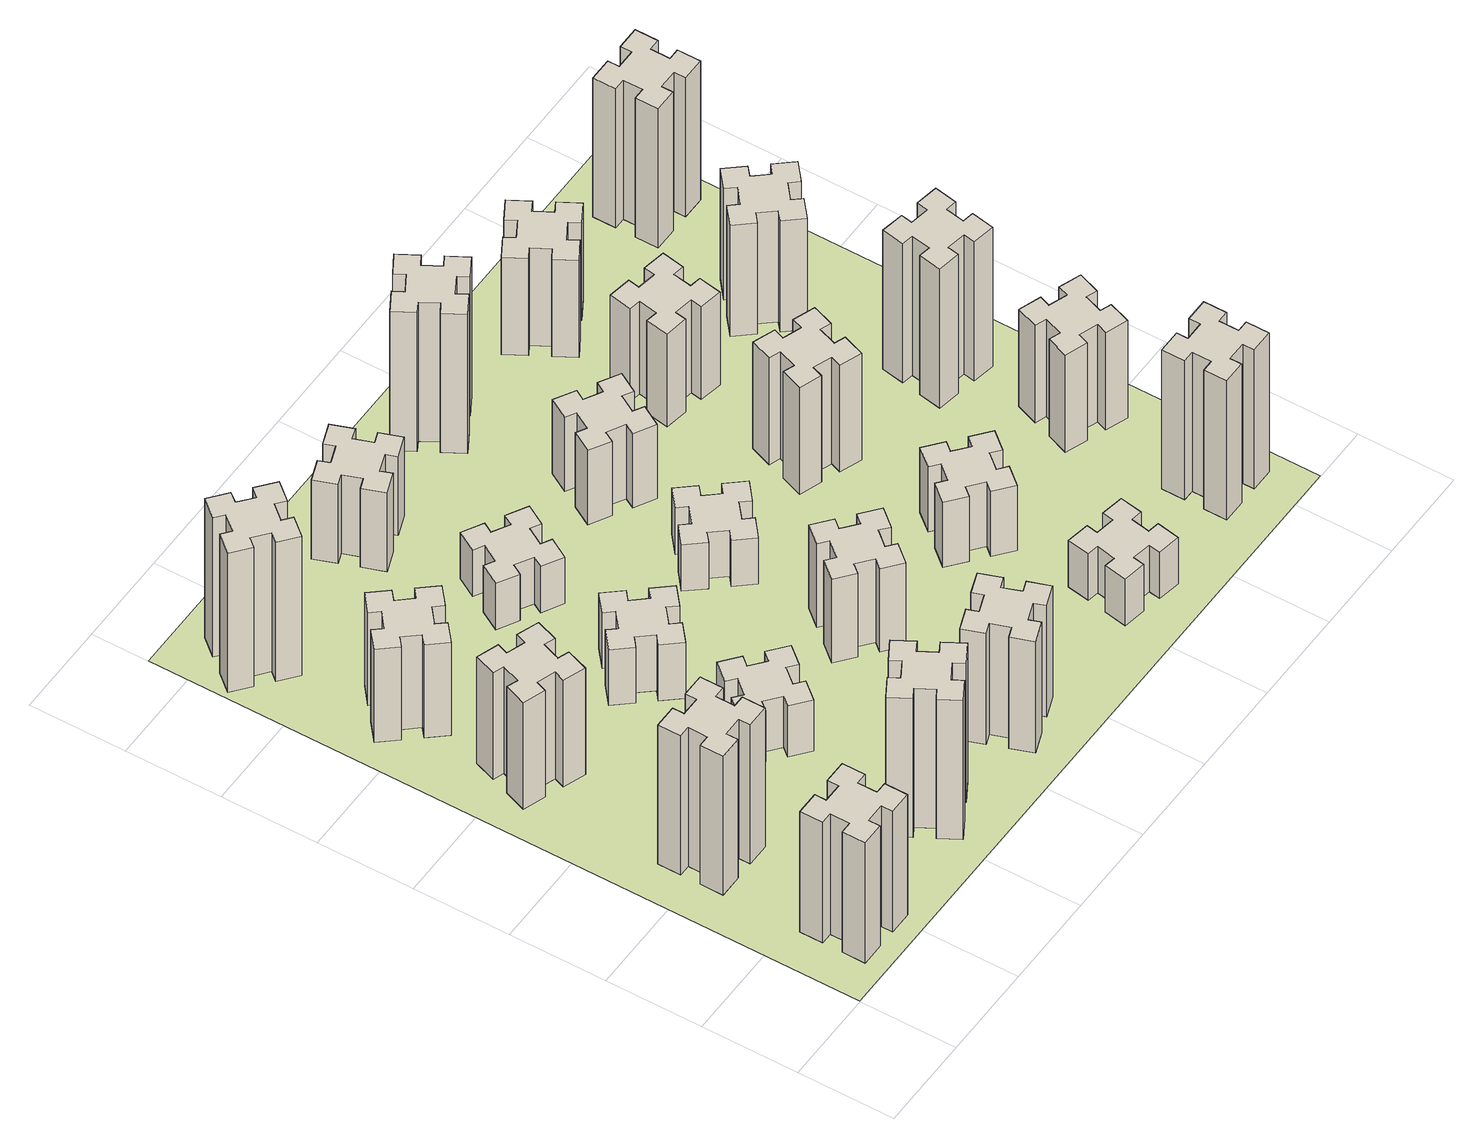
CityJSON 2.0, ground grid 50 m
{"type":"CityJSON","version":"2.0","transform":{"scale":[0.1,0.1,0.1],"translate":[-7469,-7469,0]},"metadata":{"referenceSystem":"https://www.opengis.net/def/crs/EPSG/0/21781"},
"CityObjects":{
"building1":{"type":"Building","attributes":{"class":"1000","function":"1000","usage":"1000","yearOfConstruction":2016,"roofType":"1000","measuredHeight":78,"storeysAboveGround":30,"storeysBelowGround":0},"geometry":[{"type":"Solid","lod":"1","boundaries":[[[[0,1,2,3,4,5,6,7,8,9,10,11,12,13,14,15,16,17,18,19]],[[17,16,20,21]],[[16,15,22,20]],[[15,14,23,22]],[[14,13,24,23]],[[13,12,25,24]],[[12,11,26,25]],[[11,10,27,26]],[[10,9,28,27]],[[9,8,29,28]],[[8,7,30,29]],[[7,6,31,30]],[[6,5,32,31]],[[5,4,33,32]],[[4,3,34,33]],[[3,2,35,34]],[[2,1,36,35]],[[1,0,37,36]],[[0,19,38,37]],[[19,18,39,38]],[[18,17,21,39]],[[24,25,26,27,28,29,30,31,32,33,34,35,36,37,38,39,21,20,22,23]]]]}]},
"building2":{"type":"Building","attributes":{"class":"1000","function":"1000","usage":"1000","yearOfConstruction":2016,"roofType":"1000","measuredHeight":90,"storeysAboveGround":30,"storeysBelowGround":0},"geometry":[{"type":"Solid","lod":"1","boundaries":[[[[40,41,42,43,44,45,46,47,48,49,50,51,52,53,54,55,56,57,58,59]],[[57,56,60,61]],[[56,55,62,60]],[[55,54,63,62]],[[54,53,64,63]],[[53,52,65,64]],[[52,51,66,65]],[[51,50,67,66]],[[50,49,68,67]],[[49,48,69,68]],[[48,47,70,69]],[[47,46,71,70]],[[46,45,72,71]],[[45,44,73,72]],[[44,43,74,73]],[[43,42,75,74]],[[42,41,76,75]],[[41,40,77,76]],[[40,59,78,77]],[[59,58,79,78]],[[58,57,61,79]],[[64,65,66,67,68,69,70,71,72,73,74,75,76,77,78,79,61,60,62,63]]]]}]},
"building3":{"type":"Building","attributes":{"class":"1000","function":"1000","usage":"1000","yearOfConstruction":2016,"roofType":"1000","measuredHeight":69,"storeysAboveGround":30,"storeysBelowGround":0},"geometry":[{"type":"Solid","lod":"1","boundaries":[[[[80,81,82,83,84,85,86,87,88,89,90,91,92,93,94,95,96,97,98,99]],[[97,96,100,101]],[[96,95,102,100]],[[95,94,103,102]],[[94,93,104,103]],[[93,92,105,104]],[[92,91,106,105]],[[91,90,107,106]],[[90,89,108,107]],[[89,88,109,108]],[[88,87,110,109]],[[87,86,111,110]],[[86,85,112,111]],[[85,84,113,112]],[[84,83,114,113]],[[83,82,115,114]],[[82,81,116,115]],[[81,80,117,116]],[[80,99,118,117]],[[99,98,119,118]],[[98,97,101,119]],[[104,105,106,107,108,109,110,111,112,113,114,115,116,117,118,119,101,100,102,103]]]]}]},
"building4":{"type":"Building","attributes":{"class":"1000","function":"1000","usage":"1000","yearOfConstruction":2016,"roofType":"1000","measuredHeight":60,"storeysAboveGround":30,"storeysBelowGround":0},"geometry":[{"type":"Solid","lod":"1","boundaries":[[[[120,121,122,123,124,125,126,127,128,129,130,131,132,133,134,135,136,137,138,139]],[[137,136,140,141]],[[136,135,142,140]],[[135,134,143,142]],[[134,133,144,143]],[[133,132,145,144]],[[132,131,146,145]],[[131,130,147,146]],[[130,129,148,147]],[[129,128,149,148]],[[128,127,150,149]],[[127,126,151,150]],[[126,125,152,151]],[[125,124,153,152]],[[124,123,154,153]],[[123,122,155,154]],[[122,121,156,155]],[[121,120,157,156]],[[120,139,158,157]],[[139,138,159,158]],[[138,137,141,159]],[[144,145,146,147,148,149,150,151,152,153,154,155,156,157,158,159,141,140,142,143]]]]}]},
"building5":{"type":"Building","attributes":{"class":"1000","function":"1000","usage":"1000","yearOfConstruction":2016,"roofType":"1000","measuredHeight":90,"storeysAboveGround":30,"storeysBelowGround":0},"geometry":[{"type":"Solid","lod":"1","boundaries":[[[[160,161,162,163,164,165,166,167,168,169,170,171,172,173,174,175,176,177,178,179]],[[177,176,180,181]],[[176,175,182,180]],[[175,174,183,182]],[[174,173,184,183]],[[173,172,185,184]],[[172,171,186,185]],[[171,170,187,186]],[[170,169,188,187]],[[169,168,189,188]],[[168,167,190,189]],[[167,166,191,190]],[[166,165,192,191]],[[165,164,193,192]],[[164,163,194,193]],[[163,162,195,194]],[[162,161,196,195]],[[161,160,197,196]],[[160,179,198,197]],[[179,178,199,198]],[[178,177,181,199]],[[184,185,186,187,188,189,190,191,192,193,194,195,196,197,198,199,181,180,182,183]]]]}]},
"building6":{"type":"Building","attributes":{"class":"1000","function":"1000","usage":"1000","yearOfConstruction":2016,"roofType":"1000","measuredHeight":90,"storeysAboveGround":30,"storeysBelowGround":0},"geometry":[{"type":"Solid","lod":"1","boundaries":[[[[200,201,202,203,204,205,206,207,208,209,210,211,212,213,214,215,216,217,218,219]],[[217,216,220,221]],[[216,215,222,220]],[[215,214,223,222]],[[214,213,224,223]],[[213,212,225,224]],[[212,211,226,225]],[[211,210,227,226]],[[210,209,228,227]],[[209,208,229,228]],[[208,207,230,229]],[[207,206,231,230]],[[206,205,232,231]],[[205,204,233,232]],[[204,203,234,233]],[[203,202,235,234]],[[202,201,236,235]],[[201,200,237,236]],[[200,219,238,237]],[[219,218,239,238]],[[218,217,221,239]],[[224,225,226,227,228,229,230,231,232,233,234,235,236,237,238,239,221,220,222,223]]]]}]},
"building7":{"type":"Building","attributes":{"class":"1000","function":"1000","usage":"1000","yearOfConstruction":2016,"roofType":"1000","measuredHeight":33,"storeysAboveGround":30,"storeysBelowGround":0},"geometry":[{"type":"Solid","lod":"1","boundaries":[[[[240,241,242,243,244,245,246,247,248,249,250,251,252,253,254,255,256,257,258,259]],[[257,256,260,261]],[[256,255,262,260]],[[255,254,263,262]],[[254,253,264,263]],[[253,252,265,264]],[[252,251,266,265]],[[251,250,267,266]],[[250,249,268,267]],[[249,248,269,268]],[[248,247,270,269]],[[247,246,271,270]],[[246,245,272,271]],[[245,244,273,272]],[[244,243,274,273]],[[243,242,275,274]],[[242,241,276,275]],[[241,240,277,276]],[[240,259,278,277]],[[259,258,279,278]],[[258,257,261,279]],[[264,265,266,267,268,269,270,271,272,273,274,275,276,277,278,279,261,260,262,263]]]]}]},
"building8":{"type":"Building","attributes":{"class":"1000","function":"1000","usage":"1000","yearOfConstruction":2016,"roofType":"1000","measuredHeight":36,"storeysAboveGround":30,"storeysBelowGround":0},"geometry":[{"type":"Solid","lod":"1","boundaries":[[[[280,281,282,283,284,285,286,287,288,289,290,291,292,293,294,295,296,297,298,299]],[[297,296,300,301]],[[296,295,302,300]],[[295,294,303,302]],[[294,293,304,303]],[[293,292,305,304]],[[292,291,306,305]],[[291,290,307,306]],[[290,289,308,307]],[[289,288,309,308]],[[288,287,310,309]],[[287,286,311,310]],[[286,285,312,311]],[[285,284,313,312]],[[284,283,314,313]],[[283,282,315,314]],[[282,281,316,315]],[[281,280,317,316]],[[280,299,318,317]],[[299,298,319,318]],[[298,297,301,319]],[[304,305,306,307,308,309,310,311,312,313,314,315,316,317,318,319,301,300,302,303]]]]}]},
"building9":{"type":"Building","attributes":{"class":"1000","function":"1000","usage":"1000","yearOfConstruction":2016,"roofType":"1000","measuredHeight":72,"storeysAboveGround":30,"storeysBelowGround":0},"geometry":[{"type":"Solid","lod":"1","boundaries":[[[[320,321,322,323,324,325,326,327,328,329,330,331,332,333,334,335,336,337,338,339]],[[337,336,340,341]],[[336,335,342,340]],[[335,334,343,342]],[[334,333,344,343]],[[333,332,345,344]],[[332,331,346,345]],[[331,330,347,346]],[[330,329,348,347]],[[329,328,349,348]],[[328,327,350,349]],[[327,326,351,350]],[[326,325,352,351]],[[325,324,353,352]],[[324,323,354,353]],[[323,322,355,354]],[[322,321,356,355]],[[321,320,357,356]],[[320,339,358,357]],[[339,338,359,358]],[[338,337,341,359]],[[344,345,346,347,348,349,350,351,352,353,354,355,356,357,358,359,341,340,342,343]]]]}]},
"building10":{"type":"Building","attributes":{"class":"1000","function":"1000","usage":"1000","yearOfConstruction":2016,"roofType":"1000","measuredHeight":30,"storeysAboveGround":30,"storeysBelowGround":0},"geometry":[{"type":"Solid","lod":"1","boundaries":[[[[360,361,362,363,364,365,366,367,368,369,370,371,372,373,374,375,376,377,378,379]],[[377,376,380,381]],[[376,375,382,380]],[[375,374,383,382]],[[374,373,384,383]],[[373,372,385,384]],[[372,371,386,385]],[[371,370,387,386]],[[370,369,388,387]],[[369,368,389,388]],[[368,367,390,389]],[[367,366,391,390]],[[366,365,392,391]],[[365,364,393,392]],[[364,363,394,393]],[[363,362,395,394]],[[362,361,396,395]],[[361,360,397,396]],[[360,379,398,397]],[[379,378,399,398]],[[378,377,381,399]],[[384,385,386,387,388,389,390,391,392,393,394,395,396,397,398,399,381,380,382,383]]]]}]},
"building11":{"type":"Building","attributes":{"class":"1000","function":"1000","usage":"1000","yearOfConstruction":2016,"roofType":"1000","measuredHeight":51,"storeysAboveGround":30,"storeysBelowGround":0},"geometry":[{"type":"Solid","lod":"1","boundaries":[[[[400,401,402,403,404,405,406,407,408,409,410,411,412,413,414,415,416,417,418,419]],[[417,416,420,421]],[[416,415,422,420]],[[415,414,423,422]],[[414,413,424,423]],[[413,412,425,424]],[[412,411,426,425]],[[411,410,427,426]],[[410,409,428,427]],[[409,408,429,428]],[[408,407,430,429]],[[407,406,431,430]],[[406,405,432,431]],[[405,404,433,432]],[[404,403,434,433]],[[403,402,435,434]],[[402,401,436,435]],[[401,400,437,436]],[[400,419,438,437]],[[419,418,439,438]],[[418,417,421,439]],[[424,425,426,427,428,429,430,431,432,433,434,435,436,437,438,439,421,420,422,423]]]]}]},
"building12":{"type":"Building","attributes":{"class":"1000","function":"1000","usage":"1000","yearOfConstruction":2016,"roofType":"1000","measuredHeight":54,"storeysAboveGround":30,"storeysBelowGround":0},"geometry":[{"type":"Solid","lod":"1","boundaries":[[[[440,441,442,443,444,445,446,447,448,449,450,451,452,453,454,455,456,457,458,459]],[[457,456,460,461]],[[456,455,462,460]],[[455,454,463,462]],[[454,453,464,463]],[[453,452,465,464]],[[452,451,466,465]],[[451,450,467,466]],[[450,449,468,467]],[[449,448,469,468]],[[448,447,470,469]],[[447,446,471,470]],[[446,445,472,471]],[[445,444,473,472]],[[444,443,474,473]],[[443,442,475,474]],[[442,441,476,475]],[[441,440,477,476]],[[440,459,478,477]],[[459,458,479,478]],[[458,457,461,479]],[[464,465,466,467,468,469,470,471,472,473,474,475,476,477,478,479,461,460,462,463]]]]}]},
"building13":{"type":"Building","attributes":{"class":"1000","function":"1000","usage":"1000","yearOfConstruction":2016,"roofType":"1000","measuredHeight":30,"storeysAboveGround":30,"storeysBelowGround":0},"geometry":[{"type":"Solid","lod":"1","boundaries":[[[[480,481,482,483,484,485,486,487,488,489,490,491,492,493,494,495,496,497,498,499]],[[497,496,500,501]],[[496,495,502,500]],[[495,494,503,502]],[[494,493,504,503]],[[493,492,505,504]],[[492,491,506,505]],[[491,490,507,506]],[[490,489,508,507]],[[489,488,509,508]],[[488,487,510,509]],[[487,486,511,510]],[[486,485,512,511]],[[485,484,513,512]],[[484,483,514,513]],[[483,482,515,514]],[[482,481,516,515]],[[481,480,517,516]],[[480,499,518,517]],[[499,498,519,518]],[[498,497,501,519]],[[504,505,506,507,508,509,510,511,512,513,514,515,516,517,518,519,501,500,502,503]]]]}]},
"building14":{"type":"Building","attributes":{"class":"1000","function":"1000","usage":"1000","yearOfConstruction":2016,"roofType":"1000","measuredHeight":48,"storeysAboveGround":30,"storeysBelowGround":0},"geometry":[{"type":"Solid","lod":"1","boundaries":[[[[520,521,522,523,524,525,526,527,528,529,530,531,532,533,534,535,536,537,538,539]],[[537,536,540,541]],[[536,535,542,540]],[[535,534,543,542]],[[534,533,544,543]],[[533,532,545,544]],[[532,531,546,545]],[[531,530,547,546]],[[530,529,548,547]],[[529,528,549,548]],[[528,527,550,549]],[[527,526,551,550]],[[526,525,552,551]],[[525,524,553,552]],[[524,523,554,553]],[[523,522,555,554]],[[522,521,556,555]],[[521,520,557,556]],[[520,539,558,557]],[[539,538,559,558]],[[538,537,541,559]],[[544,545,546,547,548,549,550,551,552,553,554,555,556,557,558,559,541,540,542,543]]]]}]},
"building15":{"type":"Building","attributes":{"class":"1000","function":"1000","usage":"1000","yearOfConstruction":2016,"roofType":"1000","measuredHeight":30,"storeysAboveGround":30,"storeysBelowGround":0},"geometry":[{"type":"Solid","lod":"1","boundaries":[[[[560,561,562,563,564,565,566,567,568,569,570,571,572,573,574,575,576,577,578,579]],[[577,576,580,581]],[[576,575,582,580]],[[575,574,583,582]],[[574,573,584,583]],[[573,572,585,584]],[[572,571,586,585]],[[571,570,587,586]],[[570,569,588,587]],[[569,568,589,588]],[[568,567,590,589]],[[567,566,591,590]],[[566,565,592,591]],[[565,564,593,592]],[[564,563,594,593]],[[563,562,595,594]],[[562,561,596,595]],[[561,560,597,596]],[[560,579,598,597]],[[579,578,599,598]],[[578,577,581,599]],[[584,585,586,587,588,589,590,591,592,593,594,595,596,597,598,599,581,580,582,583]]]]}]},
"building16":{"type":"Building","attributes":{"class":"1000","function":"1000","usage":"1000","yearOfConstruction":2016,"roofType":"1000","measuredHeight":90,"storeysAboveGround":30,"storeysBelowGround":0},"geometry":[{"type":"Solid","lod":"1","boundaries":[[[[600,601,602,603,604,605,606,607,608,609,610,611,612,613,614,615,616,617,618,619]],[[617,616,620,621]],[[616,615,622,620]],[[615,614,623,622]],[[614,613,624,623]],[[613,612,625,624]],[[612,611,626,625]],[[611,610,627,626]],[[610,609,628,627]],[[609,608,629,628]],[[608,607,630,629]],[[607,606,631,630]],[[606,605,632,631]],[[605,604,633,632]],[[604,603,634,633]],[[603,602,635,634]],[[602,601,636,635]],[[601,600,637,636]],[[600,619,638,637]],[[619,618,639,638]],[[618,617,621,639]],[[624,625,626,627,628,629,630,631,632,633,634,635,636,637,638,639,621,620,622,623]]]]}]},
"building17":{"type":"Building","attributes":{"class":"1000","function":"1000","usage":"1000","yearOfConstruction":2016,"roofType":"1000","measuredHeight":42,"storeysAboveGround":30,"storeysBelowGround":0},"geometry":[{"type":"Solid","lod":"1","boundaries":[[[[640,641,642,643,644,645,646,647,648,649,650,651,652,653,654,655,656,657,658,659]],[[657,656,660,661]],[[656,655,662,660]],[[655,654,663,662]],[[654,653,664,663]],[[653,652,665,664]],[[652,651,666,665]],[[651,650,667,666]],[[650,649,668,667]],[[649,648,669,668]],[[648,647,670,669]],[[647,646,671,670]],[[646,645,672,671]],[[645,644,673,672]],[[644,643,674,673]],[[643,642,675,674]],[[642,641,676,675]],[[641,640,677,676]],[[640,659,678,677]],[[659,658,679,678]],[[658,657,661,679]],[[664,665,666,667,668,669,670,671,672,673,674,675,676,677,678,679,661,660,662,663]]]]}]},
"building18":{"type":"Building","attributes":{"class":"1000","function":"1000","usage":"1000","yearOfConstruction":2016,"roofType":"1000","measuredHeight":69,"storeysAboveGround":30,"storeysBelowGround":0},"geometry":[{"type":"Solid","lod":"1","boundaries":[[[[680,681,682,683,684,685,686,687,688,689,690,691,692,693,694,695,696,697,698,699]],[[697,696,700,701]],[[696,695,702,700]],[[695,694,703,702]],[[694,693,704,703]],[[693,692,705,704]],[[692,691,706,705]],[[691,690,707,706]],[[690,689,708,707]],[[689,688,709,708]],[[688,687,710,709]],[[687,686,711,710]],[[686,685,712,711]],[[685,684,713,712]],[[684,683,714,713]],[[683,682,715,714]],[[682,681,716,715]],[[681,680,717,716]],[[680,699,718,717]],[[699,698,719,718]],[[698,697,701,719]],[[704,705,706,707,708,709,710,711,712,713,714,715,716,717,718,719,701,700,702,703]]]]}]},
"building19":{"type":"Building","attributes":{"class":"1000","function":"1000","usage":"1000","yearOfConstruction":2016,"roofType":"1000","measuredHeight":60,"storeysAboveGround":30,"storeysBelowGround":0},"geometry":[{"type":"Solid","lod":"1","boundaries":[[[[720,721,722,723,724,725,726,727,728,729,730,731,732,733,734,735,736,737,738,739]],[[737,736,740,741]],[[736,735,742,740]],[[735,734,743,742]],[[734,733,744,743]],[[733,732,745,744]],[[732,731,746,745]],[[731,730,747,746]],[[730,729,748,747]],[[729,728,749,748]],[[728,727,750,749]],[[727,726,751,750]],[[726,725,752,751]],[[725,724,753,752]],[[724,723,754,753]],[[723,722,755,754]],[[722,721,756,755]],[[721,720,757,756]],[[720,739,758,757]],[[739,738,759,758]],[[738,737,741,759]],[[744,745,746,747,748,749,750,751,752,753,754,755,756,757,758,759,741,740,742,743]]]]}]},
"building20":{"type":"Building","attributes":{"class":"1000","function":"1000","usage":"1000","yearOfConstruction":2016,"roofType":"1000","measuredHeight":90,"storeysAboveGround":30,"storeysBelowGround":0},"geometry":[{"type":"Solid","lod":"1","boundaries":[[[[760,761,762,763,764,765,766,767,768,769,770,771,772,773,774,775,776,777,778,779]],[[777,776,780,781]],[[776,775,782,780]],[[775,774,783,782]],[[774,773,784,783]],[[773,772,785,784]],[[772,771,786,785]],[[771,770,787,786]],[[770,769,788,787]],[[769,768,789,788]],[[768,767,790,789]],[[767,766,791,790]],[[766,765,792,791]],[[765,764,793,792]],[[764,763,794,793]],[[763,762,795,794]],[[762,761,796,795]],[[761,760,797,796]],[[760,779,798,797]],[[779,778,799,798]],[[778,777,781,799]],[[784,785,786,787,788,789,790,791,792,793,794,795,796,797,798,799,781,780,782,783]]]]}]},
"building21":{"type":"Building","attributes":{"class":"1000","function":"1000","usage":"1000","yearOfConstruction":2016,"roofType":"1000","measuredHeight":63,"storeysAboveGround":30,"storeysBelowGround":0},"geometry":[{"type":"Solid","lod":"1","boundaries":[[[[800,801,802,803,804,805,806,807,808,809,810,811,812,813,814,815,816,817,818,819]],[[817,816,820,821]],[[816,815,822,820]],[[815,814,823,822]],[[814,813,824,823]],[[813,812,825,824]],[[812,811,826,825]],[[811,810,827,826]],[[810,809,828,827]],[[809,808,829,828]],[[808,807,830,829]],[[807,806,831,830]],[[806,805,832,831]],[[805,804,833,832]],[[804,803,834,833]],[[803,802,835,834]],[[802,801,836,835]],[[801,800,837,836]],[[800,819,838,837]],[[819,818,839,838]],[[818,817,821,839]],[[824,825,826,827,828,829,830,831,832,833,834,835,836,837,838,839,821,820,822,823]]]]}]},
"building22":{"type":"Building","attributes":{"class":"1000","function":"1000","usage":"1000","yearOfConstruction":2016,"roofType":"1000","measuredHeight":63,"storeysAboveGround":30,"storeysBelowGround":0},"geometry":[{"type":"Solid","lod":"1","boundaries":[[[[840,841,842,843,844,845,846,847,848,849,850,851,852,853,854,855,856,857,858,859]],[[857,856,860,861]],[[856,855,862,860]],[[855,854,863,862]],[[854,853,864,863]],[[853,852,865,864]],[[852,851,866,865]],[[851,850,867,866]],[[850,849,868,867]],[[849,848,869,868]],[[848,847,870,869]],[[847,846,871,870]],[[846,845,872,871]],[[845,844,873,872]],[[844,843,874,873]],[[843,842,875,874]],[[842,841,876,875]],[[841,840,877,876]],[[840,859,878,877]],[[859,858,879,878]],[[858,857,861,879]],[[864,865,866,867,868,869,870,871,872,873,874,875,876,877,878,879,861,860,862,863]]]]}]},
"building23":{"type":"Building","attributes":{"class":"1000","function":"1000","usage":"1000","yearOfConstruction":2016,"roofType":"1000","measuredHeight":90,"storeysAboveGround":30,"storeysBelowGround":0},"geometry":[{"type":"Solid","lod":"1","boundaries":[[[[880,881,882,883,884,885,886,887,888,889,890,891,892,893,894,895,896,897,898,899]],[[897,896,900,901]],[[896,895,902,900]],[[895,894,903,902]],[[894,893,904,903]],[[893,892,905,904]],[[892,891,906,905]],[[891,890,907,906]],[[890,889,908,907]],[[889,888,909,908]],[[888,887,910,909]],[[887,886,911,910]],[[886,885,912,911]],[[885,884,913,912]],[[884,883,914,913]],[[883,882,915,914]],[[882,881,916,915]],[[881,880,917,916]],[[880,899,918,917]],[[899,898,919,918]],[[898,897,901,919]],[[904,905,906,907,908,909,910,911,912,913,914,915,916,917,918,919,901,900,902,903]]]]}]},
"building24":{"type":"Building","attributes":{"class":"1000","function":"1000","usage":"1000","yearOfConstruction":2016,"roofType":"1000","measuredHeight":72,"storeysAboveGround":30,"storeysBelowGround":0},"geometry":[{"type":"Solid","lod":"1","boundaries":[[[[920,921,922,923,924,925,926,927,928,929,930,931,932,933,934,935,936,937,938,939]],[[937,936,940,941]],[[936,935,942,940]],[[935,934,943,942]],[[934,933,944,943]],[[933,932,945,944]],[[932,931,946,945]],[[931,930,947,946]],[[930,929,948,947]],[[929,928,949,948]],[[928,927,950,949]],[[927,926,951,950]],[[926,925,952,951]],[[925,924,953,952]],[[924,923,954,953]],[[923,922,955,954]],[[922,921,956,955]],[[921,920,957,956]],[[920,939,958,957]],[[939,938,959,958]],[[938,937,941,959]],[[944,945,946,947,948,949,950,951,952,953,954,955,956,957,958,959,941,940,942,943]]]]}]},
"building25":{"type":"Building","attributes":{"class":"1000","function":"1000","usage":"1000","yearOfConstruction":2016,"roofType":"1000","measuredHeight":90,"storeysAboveGround":30,"storeysBelowGround":0},"geometry":[{"type":"Solid","lod":"1","boundaries":[[[[960,961,962,963,964,965,966,967,968,969,970,971,972,973,974,975,976,977,978,979]],[[977,976,980,981]],[[976,975,982,980]],[[975,974,983,982]],[[974,973,984,983]],[[973,972,985,984]],[[972,971,986,985]],[[971,970,987,986]],[[970,969,988,987]],[[969,968,989,988]],[[968,967,990,989]],[[967,966,991,990]],[[966,965,992,991]],[[965,964,993,992]],[[964,963,994,993]],[[963,962,995,994]],[[962,961,996,995]],[[961,960,997,996]],[[960,979,998,997]],[[979,978,999,998]],[[978,977,981,999]],[[984,985,986,987,988,989,990,991,992,993,994,995,996,997,998,999,981,980,982,983]]]]}]},
"landuse1":{"type":"LandUse","attributes":{"name":"plot1","function":"1010"},"geometry":[{"type":"MultiSurface","lod":"1","boundaries":[[[1000,1001,1002,1003]]]}]}
},
"vertices":[
[265,325,0],[265,225,0],[205,225,0],[205,105,0],[325,105,0],[325,165,0],[425,165,0],[425,105,0],[545,105,0],[545,225,0],[485,225,0],[485,325,0],[545,325,0],[545,445,0],[425,445,0],[425,385,0],[325,385,0],[325,445,0],[205,445,0],[205,325,0],[325,385,780],[325,445,780],[425,385,780],[425,445,780],[545,445,780],[545,325,780],[485,325,780],[485,225,780],[545,225,780],[545,105,780],[425,105,780],[425,165,780],[325,165,780],[325,105,780],[205,105,780],[205,225,780],[265,225,780],[265,325,780],[205,325,780],[205,445,780],
[265,1065,0],[265,965,0],[205,965,0],[205,845,0],[325,845,0],[325,905,0],[425,905,0],[425,845,0],[545,845,0],[545,965,0],[485,965,0],[485,1065,0],[545,1065,0],[545,1185,0],[425,1185,0],[425,1125,0],[325,1125,0],[325,1185,0],[205,1185,0],[205,1065,0],[325,1125,900],[325,1185,900],[425,1125,900],[425,1185,900],[545,1185,900],[545,1065,900],[485,1065,900],[485,965,900],[545,965,900],[545,845,900],[425,845,900],[425,905,900],[325,905,900],[325,845,900],[205,845,900],[205,965,900],[265,965,900],[265,1065,900],[205,1065,900],[205,1185,900],
[291,1869,0],[385,1835,0],[364,1779,0],[477,1737,0],[518,1850,0],[462,1871,0],[496,1965,0],[552,1944,0],[593,2057,0],[480,2098,0],[460,2042,0],[366,2076,0],[387,2132,0],[274,2173,0],[233,2060,0],[289,2040,0],[255,1946,0],[199,1967,0],[157,1854,0],[270,1813,0],[255,1946,690],[199,1967,690],[289,2040,690],[233,2060,690],[274,2173,690],[387,2132,690],[366,2076,690],[460,2042,690],[480,2098,690],[593,2057,690],[552,1944,690],[496,1965,690],[462,1871,690],[518,1850,690],[477,1737,690],[364,1779,690],[385,1835,690],[291,1869,690],[270,1813,690],[157,1854,690],
[492,2628,0],[427,2704,0],[473,2743,0],[396,2835,0],[304,2758,0],[343,2712,0],[266,2647,0],[228,2693,0],[136,2616,0],[213,2524,0],[259,2563,0],[323,2486,0],[277,2448,0],[354,2356,0],[446,2433,0],[408,2479,0],[484,2543,0],[523,2497,0],[615,2574,0],[538,2666,0],[484,2543,600],[523,2497,600],[408,2479,600],[446,2433,600],[354,2356,600],[277,2448,600],[323,2486,600],[259,2563,600],[213,2524,600],[136,2616,600],[228,2693,600],[266,2647,600],[343,2712,600],[304,2758,600],[396,2835,600],[473,2743,600],[427,2704,600],[492,2628,600],[538,2666,600],[615,2574,600],
[1127,255,0],[1214,305,0],[1244,253,0],[1348,313,0],[1288,417,0],[1236,387,0],[1186,474,0],[1238,504,0],[1178,608,0],[1074,548,0],[1104,496,0],[1017,446,0],[987,498,0],[883,438,0],[943,334,0],[995,364,0],[1045,277,0],[993,247,0],[1053,143,0],[1157,203,0],[1045,277,900],[993,247,900],[995,364,900],[943,334,900],[883,438,900],[987,498,900],[1017,446,900],[1104,496,900],[1074,548,900],[1178,608,900],[1238,504,900],[1186,474,900],[1236,387,900],[1288,417,900],[1348,313,900],[1244,253,900],[1214,305,900],[1127,255,900],[1157,203,900],[1053,143,900],
[384,3387,0],[308,3452,0],[346,3498,0],[254,3575,0],[177,3483,0],[223,3444,0],[159,3368,0],[113,3406,0],[36,3314,0],[128,3237,0],[166,3283,0],[243,3219,0],[204,3173,0],[296,3096,0],[373,3188,0],[327,3226,0],[392,3303,0],[438,3264,0],[515,3356,0],[423,3433,0],[392,3303,900],[438,3264,900],[327,3226,900],[373,3188,900],[296,3096,900],[204,3173,900],[243,3219,900],[166,3283,900],[128,3237,900],[36,3314,900],[113,3406,900],[159,3368,900],[223,3444,900],[177,3483,900],[254,3575,900],[346,3498,900],[308,3452,900],[384,3387,900],[423,3433,900],[515,3356,900],
[1224,1267,0],[1148,1332,0],[1186,1378,0],[1094,1455,0],[1017,1363,0],[1063,1324,0],[999,1248,0],[953,1286,0],[876,1194,0],[968,1117,0],[1006,1163,0],[1083,1099,0],[1044,1053,0],[1136,976,0],[1213,1068,0],[1167,1106,0],[1232,1183,0],[1278,1144,0],[1355,1236,0],[1263,1313,0],[1232,1183,330],[1278,1144,330],[1167,1106,330],[1213,1068,330],[1136,976,330],[1044,1053,330],[1083,1099,330],[1006,1163,330],[968,1117,330],[876,1194,330],[953,1286,330],[999,1248,330],[1063,1324,330],[1017,1363,330],[1094,1455,330],[1186,1378,330],[1148,1332,330],[1224,1267,330],[1263,1313,330],[1355,1236,330],
[1083,1972,0],[1006,1907,0],[968,1953,0],[876,1876,0],[953,1784,0],[999,1823,0],[1063,1746,0],[1017,1708,0],[1094,1616,0],[1186,1693,0],[1148,1739,0],[1224,1803,0],[1263,1757,0],[1355,1834,0],[1278,1926,0],[1232,1888,0],[1167,1964,0],[1213,2003,0],[1136,2095,0],[1044,2018,0],[1167,1964,360],[1213,2003,360],[1232,1888,360],[1278,1926,360],[1355,1834,360],[1263,1757,360],[1224,1803,360],[1148,1739,360],[1186,1693,360],[1094,1616,360],[1017,1708,360],[1063,1746,360],[999,1823,360],[953,1784,360],[876,1876,360],[968,1953,360],[1006,1907,360],[1083,1972,360],[1044,2018,360],[1136,2095,360],
[1765,496,0],[1671,462,0],[1650,518,0],[1537,477,0],[1579,364,0],[1635,385,0],[1669,291,0],[1613,270,0],[1654,157,0],[1767,199,0],[1746,255,0],[1840,289,0],[1860,233,0],[1973,274,0],[1932,387,0],[1876,366,0],[1842,460,0],[1898,480,0],[1857,593,0],[1744,552,0],[1842,460,720],[1898,480,720],[1876,366,720],[1932,387,720],[1973,274,720],[1860,233,720],[1840,289,720],[1746,255,720],[1767,199,720],[1654,157,720],[1613,270,720],[1669,291,720],[1635,385,720],[1579,364,720],[1537,477,720],[1650,518,720],[1671,462,720],[1765,496,720],[1744,552,720],[1857,593,720],
[1314,2666,0],[1227,2716,0],[1257,2768,0],[1153,2828,0],[1093,2724,0],[1145,2694,0],[1095,2607,0],[1043,2637,0],[983,2533,0],[1087,2473,0],[1117,2525,0],[1204,2475,0],[1174,2423,0],[1278,2363,0],[1338,2467,0],[1286,2497,0],[1336,2584,0],[1388,2554,0],[1448,2658,0],[1344,2718,0],[1336,2584,300],[1388,2554,300],[1286,2497,300],[1338,2467,300],[1278,2363,300],[1174,2423,300],[1204,2475,300],[1117,2525,300],[1087,2473,300],[983,2533,300],[1043,2637,300],[1095,2607,300],[1145,2694,300],[1093,2724,300],[1153,2828,300],[1257,2768,300],[1227,2716,300],[1314,2666,300],[1344,2718,300],[1448,2658,300],
[1125,3456,0],[1031,3422,0],[1010,3478,0],[897,3437,0],[939,3324,0],[995,3345,0],[1029,3251,0],[973,3230,0],[1014,3117,0],[1127,3159,0],[1106,3215,0],[1200,3249,0],[1220,3193,0],[1333,3234,0],[1292,3347,0],[1236,3326,0],[1202,3420,0],[1258,3440,0],[1217,3553,0],[1104,3512,0],[1202,3420,510],[1258,3440,510],[1236,3326,510],[1292,3347,510],[1333,3234,510],[1220,3193,510],[1200,3249,510],[1106,3215,510],[1127,3159,510],[1014,3117,510],[973,3230,510],[1029,3251,510],[995,3345,510],[939,3324,510],[897,3437,510],[1010,3478,510],[1031,3422,510],[1125,3456,510],[1104,3512,510],[1217,3553,510],
[1746,1163,0],[1823,1099,0],[1784,1053,0],[1876,976,0],[1953,1068,0],[1907,1106,0],[1972,1183,0],[2018,1144,0],[2095,1236,0],[2003,1313,0],[1964,1267,0],[1888,1332,0],[1926,1378,0],[1834,1455,0],[1757,1363,0],[1803,1324,0],[1739,1248,0],[1693,1286,0],[1616,1194,0],[1708,1117,0],[1739,1248,540],[1693,1286,540],[1803,1324,540],[1757,1363,540],[1834,1455,540],[1926,1378,540],[1888,1332,540],[1964,1267,540],[2003,1313,540],[2095,1236,540],[2018,1144,540],[1972,1183,540],[1907,1106,540],[1953,1068,540],[1876,976,540],[1784,1053,540],[1823,1099,540],[1746,1163,540],[1708,1117,540],[1616,1194,540],
[1972,1988,0],[1907,2064,0],[1953,2103,0],[1876,2195,0],[1784,2118,0],[1823,2072,0],[1746,2007,0],[1708,2053,0],[1616,1976,0],[1693,1884,0],[1739,1923,0],[1803,1846,0],[1757,1808,0],[1834,1716,0],[1926,1793,0],[1888,1839,0],[1964,1903,0],[2003,1857,0],[2095,1934,0],[2018,2026,0],[1964,1903,300],[2003,1857,300],[1888,1839,300],[1926,1793,300],[1834,1716,300],[1757,1808,300],[1803,1846,300],[1739,1923,300],[1693,1884,300],[1616,1976,300],[1708,2053,300],[1746,2007,300],[1823,2072,300],[1784,2118,300],[1876,2195,300],[1953,2103,300],[1907,2064,300],[1972,1988,300],[2018,2026,300],[2095,1934,300],
[2026,2497,0],[2076,2584,0],[2128,2554,0],[2188,2658,0],[2084,2718,0],[2054,2666,0],[1967,2716,0],[1997,2768,0],[1893,2828,0],[1833,2724,0],[1885,2694,0],[1835,2607,0],[1783,2637,0],[1723,2533,0],[1827,2473,0],[1857,2525,0],[1944,2475,0],[1914,2423,0],[2018,2363,0],[2078,2467,0],[1944,2475,480],[1914,2423,480],[1857,2525,480],[1827,2473,480],[1723,2533,480],[1783,2637,480],[1835,2607,480],[1885,2694,480],[1833,2724,480],[1893,2828,480],[1997,2768,480],[1967,2716,480],[2054,2666,480],[2084,2718,480],[2188,2658,480],[2128,2554,480],[2076,2584,480],[2026,2497,480],[2078,2467,480],[2018,2363,480],
[2596,444,0],[2578,345,0],[2519,356,0],[2498,237,0],[2617,217,0],[2627,276,0],[2725,258,0],[2715,199,0],[2833,178,0],[2854,297,0],[2795,307,0],[2812,405,0],[2871,395,0],[2892,513,0],[2774,534,0],[2764,475,0],[2665,492,0],[2676,551,0],[2557,572,0],[2537,454,0],[2665,492,300],[2676,551,300],[2764,475,300],[2774,534,300],[2892,513,300],[2871,395,300],[2812,405,300],[2795,307,300],[2854,297,300],[2833,178,300],[2715,199,300],[2725,258,300],[2627,276,300],[2617,217,300],[2498,237,300],[2519,356,300],[2578,345,300],[2596,444,300],[2537,454,300],[2557,572,300],
[1844,3556,0],[1757,3506,0],[1727,3558,0],[1623,3498,0],[1683,3394,0],[1735,3424,0],[1785,3337,0],[1733,3307,0],[1793,3203,0],[1897,3263,0],[1867,3315,0],[1954,3365,0],[1984,3313,0],[2088,3373,0],[2028,3477,0],[1976,3447,0],[1926,3534,0],[1978,3564,0],[1918,3668,0],[1814,3608,0],[1926,3534,900],[1978,3564,900],[1976,3447,900],[2028,3477,900],[2088,3373,900],[1984,3313,900],[1954,3365,900],[1867,3315,900],[1897,3263,900],[1793,3203,900],[1733,3307,900],[1785,3337,900],[1735,3424,900],[1683,3394,900],[1623,3498,900],[1727,3558,900],[1757,3506,900],[1844,3556,900],[1814,3608,900],[1918,3668,900],
[2647,1006,0],[2712,1083,0],[2758,1044,0],[2835,1136,0],[2743,1213,0],[2704,1167,0],[2628,1232,0],[2666,1278,0],[2574,1355,0],[2497,1263,0],[2543,1224,0],[2479,1148,0],[2433,1186,0],[2356,1094,0],[2448,1017,0],[2486,1063,0],[2563,999,0],[2524,953,0],[2616,876,0],[2693,968,0],[2563,999,420],[2524,953,420],[2486,1063,420],[2448,1017,420],[2356,1094,420],[2433,1186,420],[2479,1148,420],[2543,1224,420],[2497,1263,420],[2574,1355,420],[2666,1278,420],[2628,1232,420],[2704,1167,420],[2743,1213,420],[2835,1136,420],[2758,1044,420],[2712,1083,420],[2647,1006,420],[2693,968,420],[2616,876,420],
[2682,1871,0],[2716,1965,0],[2772,1944,0],[2813,2057,0],[2700,2098,0],[2680,2042,0],[2586,2076,0],[2607,2132,0],[2494,2173,0],[2453,2060,0],[2509,2040,0],[2475,1946,0],[2419,1967,0],[2377,1854,0],[2490,1813,0],[2511,1869,0],[2605,1835,0],[2584,1779,0],[2697,1737,0],[2738,1850,0],[2605,1835,690],[2584,1779,690],[2511,1869,690],[2490,1813,690],[2377,1854,690],[2419,1967,690],[2475,1946,690],[2509,2040,690],[2453,2060,690],[2494,2173,690],[2607,2132,690],[2586,2076,690],[2680,2042,690],[2700,2098,690],[2813,2057,690],[2772,1944,690],[2716,1965,690],[2682,1871,690],[2738,1850,690],[2697,1737,690],
[2664,2795,0],[2565,2812,0],[2576,2871,0],[2457,2892,0],[2437,2774,0],[2496,2764,0],[2478,2665,0],[2419,2676,0],[2398,2557,0],[2517,2537,0],[2527,2596,0],[2625,2578,0],[2615,2519,0],[2733,2498,0],[2754,2617,0],[2695,2627,0],[2712,2725,0],[2771,2715,0],[2792,2833,0],[2674,2854,0],[2712,2725,600],[2771,2715,600],[2695,2627,600],[2754,2617,600],[2733,2498,600],[2615,2519,600],[2625,2578,600],[2527,2596,600],[2517,2537,600],[2398,2557,600],[2419,2676,600],[2478,2665,600],[2496,2764,600],[2437,2774,600],[2457,2892,600],[2576,2871,600],[2565,2812,600],[2664,2795,600],[2674,2854,600],[2792,2833,600],
[3325,425,0],[3325,325,0],[3265,325,0],[3265,205,0],[3385,205,0],[3385,265,0],[3485,265,0],[3485,205,0],[3605,205,0],[3605,325,0],[3545,325,0],[3545,425,0],[3605,425,0],[3605,545,0],[3485,545,0],[3485,485,0],[3385,485,0],[3385,545,0],[3265,545,0],[3265,425,0],[3385,485,900],[3385,545,900],[3485,485,900],[3485,545,900],[3605,545,900],[3605,425,900],[3545,425,900],[3545,325,900],[3605,325,900],[3605,205,900],[3485,205,900],[3485,265,900],[3385,265,900],[3385,205,900],[3265,205,900],[3265,325,900],[3325,325,900],[3325,425,900],[3265,425,900],[3265,545,900],
[2716,3347,0],[2666,3434,0],[2718,3464,0],[2658,3568,0],[2554,3508,0],[2584,3456,0],[2497,3406,0],[2467,3458,0],[2363,3398,0],[2423,3294,0],[2475,3324,0],[2525,3237,0],[2473,3207,0],[2533,3103,0],[2637,3163,0],[2607,3215,0],[2694,3265,0],[2724,3213,0],[2828,3273,0],[2768,3377,0],[2694,3265,630],[2724,3213,630],[2607,3215,630],[2637,3163,630],[2533,3103,630],[2473,3207,630],[2525,3237,630],[2475,3324,630],[2423,3294,630],[2363,3398,630],[2467,3458,630],[2497,3406,630],[2584,3456,630],[2554,3508,630],[2658,3568,630],[2718,3464,630],[2666,3434,630],[2716,3347,630],[2768,3377,630],[2828,3273,630],
[3351,1029,0],[3445,995,0],[3424,939,0],[3537,897,0],[3578,1010,0],[3522,1031,0],[3556,1125,0],[3612,1104,0],[3653,1217,0],[3540,1258,0],[3520,1202,0],[3426,1236,0],[3447,1292,0],[3334,1333,0],[3293,1220,0],[3349,1200,0],[3315,1106,0],[3259,1127,0],[3217,1014,0],[3330,973,0],[3315,1106,630],[3259,1127,630],[3349,1200,630],[3293,1220,630],[3334,1333,630],[3447,1292,630],[3426,1236,630],[3520,1202,630],[3540,1258,630],[3653,1217,630],[3612,1104,630],[3556,1125,630],[3522,1031,630],[3578,1010,630],[3537,897,630],[3424,939,630],[3445,995,630],[3351,1029,630],[3330,973,630],[3217,1014,630],
[3267,1656,0],[3365,1638,0],[3355,1579,0],[3473,1558,0],[3494,1677,0],[3435,1687,0],[3452,1785,0],[3511,1775,0],[3532,1893,0],[3414,1914,0],[3404,1855,0],[3305,1872,0],[3316,1931,0],[3197,1952,0],[3177,1834,0],[3236,1824,0],[3218,1725,0],[3159,1736,0],[3138,1617,0],[3257,1597,0],[3218,1725,900],[3159,1736,900],[3236,1824,900],[3177,1834,900],[3197,1952,900],[3316,1931,900],[3305,1872,900],[3404,1855,900],[3414,1914,900],[3532,1893,900],[3511,1775,900],[3452,1785,900],[3435,1687,900],[3494,1677,900],[3473,1558,900],[3355,1579,900],[3365,1638,900],[3267,1656,900],[3257,1597,900],[3138,1617,900],
[3119,2563,0],[3183,2486,0],[3137,2448,0],[3214,2356,0],[3306,2433,0],[3268,2479,0],[3344,2543,0],[3383,2497,0],[3475,2574,0],[3398,2666,0],[3352,2628,0],[3287,2704,0],[3333,2743,0],[3256,2835,0],[3164,2758,0],[3203,2712,0],[3126,2647,0],[3088,2693,0],[2996,2616,0],[3073,2524,0],[3126,2647,720],[3088,2693,720],[3203,2712,720],[3164,2758,720],[3256,2835,720],[3333,2743,720],[3287,2704,720],[3352,2628,720],[3398,2666,720],[3475,2574,720],[3383,2497,720],[3344,2543,720],[3268,2479,720],[3306,2433,720],[3214,2356,720],[3137,2448,720],[3183,2486,720],[3119,2563,720],[3073,2524,720],[2996,2616,720],
[3385,3225,0],[3485,3225,0],[3485,3165,0],[3605,3165,0],[3605,3285,0],[3545,3285,0],[3545,3385,0],[3605,3385,0],[3605,3505,0],[3485,3505,0],[3485,3445,0],[3385,3445,0],[3385,3505,0],[3265,3505,0],[3265,3385,0],[3325,3385,0],[3325,3285,0],[3265,3285,0],[3265,3165,0],[3385,3165,0],[3325,3285,900],[3265,3285,900],[3325,3385,900],[3265,3385,900],[3265,3505,900],[3385,3505,900],[3385,3445,900],[3485,3445,900],[3485,3505,900],[3605,3505,900],[3605,3385,900],[3545,3385,900],[3545,3285,900],[3605,3285,900],[3605,3165,900],[3485,3165,900],[3485,3225,900],[3385,3225,900],[3385,3165,900],[3265,3165,900],
[5,3705,0],[3705,3705,0],[3705,5,0],[5,5,0]
]}
